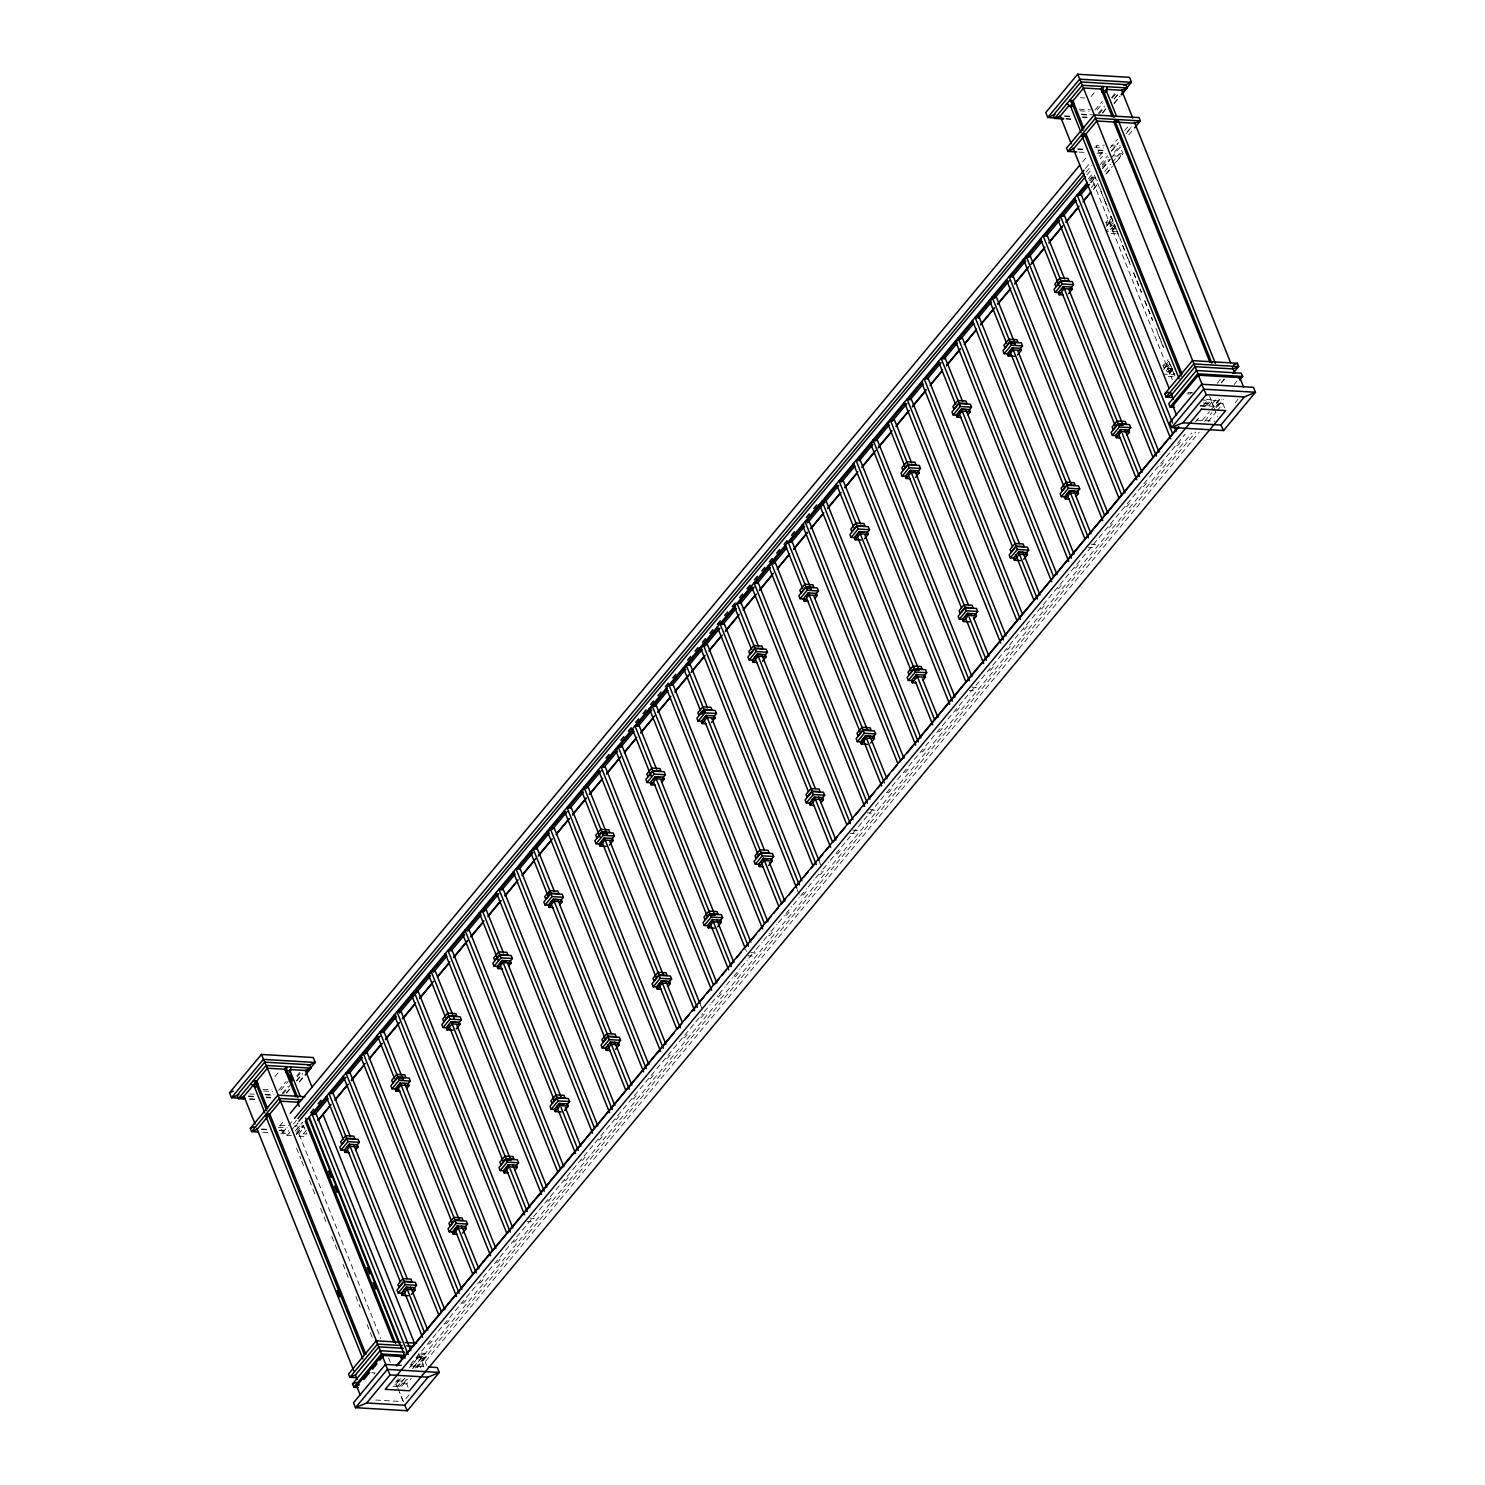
<?xml version="1.0" encoding="UTF-8"?>
<svg xmlns="http://www.w3.org/2000/svg" width="1485" height="1485" viewBox="0 0 1485 1485"><rect width="100%" height="100%" fill="white"/><g stroke="black" fill="none" stroke-linecap="round" stroke-linejoin="round"><path stroke-width="0.75" stroke-dasharray="5 3.75" d="M274.836 1076.755L279.087 1071.65M1091.067 96.562L1095.317 91.457M278.716 1090.306L286.03 1081.525M1094.946 110.094L1102.26 101.333M280.851 1090.194L288.146 1081.414M1097.081 110.001L1102.909 102.966M282.169 1093.48L287.997 1086.463M296.777 1075.938L299.692 1072.43M1098.399 113.287L1104.227 106.27M1111.541 97.49L1115.922 92.237M282.837 1094.074L290.076 1085.368M297.316 1076.662L300.23 1073.191M1099.067 113.881L1104.859 106.92M1112.098 98.214L1116.46 92.998M286.401 1092.756L289.297 1089.266M296.573 1080.542L302.383 1073.544M1102.631 112.563L1106.993 107.328M1114.251 98.585L1118.613 93.351M286.401 1093.276L289.334 1089.767M296.629 1080.987L302.476 1073.971M1102.631 113.083L1107.012 107.811M1114.325 99.049L1118.706 93.778M299.302 1081.618L303.645 1076.402M1114.084 103.152L1119.876 96.191M299.339 1082.082L303.701 1076.848M1114.121 103.634L1119.931 96.655M291.413 1135.691L287.088 1135.431L286.048 1132.851L282.596 1132.647L279.848 1125.778L284.303 1120.433M1082.732 161.624L1085.702 158.06M282.596 1132.647L287.05 1127.301M288.536 1125.519L292.99 1120.173M1085.479 168.492L1089.916 163.146M293.473 1123.941L296.443 1120.377M1085.962 172.26L1091.902 165.132M1099.308 156.222L1102.278 152.658L1103.318 155.238L1100.348 158.802M287.088 1135.431L290.058 1131.867M291.543 1130.085L297.464 1122.957M1086.983 174.84L1091.438 169.494M295.348 1126.465L298.281 1122.957M1110.112 148.017L1117.425 139.256M1124.739 130.476L1127.653 126.968M295.218 1130.976L302.495 1122.252M1088.338 178.85L1092.793 173.504M1100.199 164.594L1107.624 155.684M1111.448 150.783L1117.277 143.804M1127.449 131.571L1131.811 126.336M296.666 1129.769L302.513 1122.753M1111.43 151.321L1118.743 142.541M1126.057 133.78L1131.904 126.745M296.536 1132.257L302.476 1125.129M1089.025 180.576L1094.111 174.45L1119.059 236.802M1102.371 164.538L1108.311 157.391M296.332 1134.299L303.757 1125.389M1090.306 180.836L1094.761 175.49M1102.186 166.58L1108.107 159.452M296.536 1134.28L303.812 1125.537M1114.233 152.342L1120.043 145.344M1128.767 134.875L1133.129 129.622M1090.603 182.655L1095.039 177.309M1102.464 168.399L1109.889 159.489M1111.374 157.707L1120.284 147.015L1123.031 153.883L1114.121 164.575M298.504 1134.243L304.444 1127.115M1090.992 182.562L1095.447 177.216M1102.872 168.306L1110.279 159.396M298.856 1136.136L304.369 1136.452L303.33 1133.872L306.3 1130.308M1091.364 187.537L1097.304 180.409M1104.729 171.499L1110.669 164.371M1112.154 162.589L1119.56 153.679L1123.031 153.883M1093.888 188.335L1096.858 184.771M1105.75 174.079L1111.69 166.951M1113.175 165.169L1120.6 156.259L1119.56 153.679M1093.35 189.523L1096.301 185.959M1106.696 173.485L1112.636 166.357M1115.012 225.98L1106.938 225.293L1105.917 222.713L1110.91 216.717M1111.634 218.239L1108.979 221.432L1113.304 221.673M1106.938 225.293L1111.931 219.297M1106.399 226.425L1112.005 219.724M1112.673 220.819L1110 223.994L1114.325 224.254M1113.36 222.527L1106.214 231.122L1117.574 231.79L1116.367 228.783L1107.272 228.244M1110.594 229.804L1114.344 225.312M1115.068 226.815L1112.413 230.008L1116.739 230.268M1115.198 227.428L1110.186 233.442L1118.316 233.925M1172.259 368.781L1164.129 368.299L1163.108 365.718L1168.101 359.723M1168.825 361.226L1166.17 364.419L1170.496 364.679L1174.895 375.686M1164.129 368.299L1169.122 362.284M1163.609 369.431L1169.196 362.711M1169.864 363.806L1167.21 366.999L1171.516 367.259M1166.208 370.749L1170.551 365.533M1167.785 372.809L1171.535 368.299M1171.758 368.521L1169.085 371.714L1173.41 371.974M1172.259 369.821L1169.605 373.013L1173.93 373.273M1172.389 370.433L1167.396 376.429L1175.507 376.912M374.034 1374.163L375.092 1372.901L371.64 1372.697M1191.323 392.69L1190.265 393.971L1186.793 393.766M1217.162 383.186L1221.542 377.914M1221.357 382.499L1224.253 379.009M1221.394 382.963L1224.327 379.455M1203.203 405.646L1207.658 400.3L1208.344 402.008L1203.889 407.354M1206.674 405.85L1211.11 400.504L1218.461 400.931L1219.501 403.512L1213.561 410.64M395.567 1382.424L398.537 1378.86M410.417 1364.604L702.776 1013.512M704.261 1011.73L710.201 1004.603M711.686 1002.821L717.608 995.692M719.093 993.911L725.033 986.783M726.518 985L732.458 977.872M733.943 976.072L739.883 968.944M741.349 967.162L747.289 960.034M748.774 958.252L754.714 951.124M756.199 949.342L762.139 942.214M763.624 940.432L769.564 933.304M771.031 931.522L776.971 924.394M778.456 922.612L784.396 915.484M785.881 913.702L791.821 906.574M793.306 904.792L799.246 897.664M800.712 895.882L806.652 888.754M808.137 886.972L814.077 879.844M815.562 878.062L821.502 870.934M822.987 869.152L828.908 862.024M830.393 860.242L1185.086 434.307M1195.481 421.833L1199.936 416.487M1208.827 405.776L1211.797 402.212L1208.344 402.008M400.504 1378.525L396.105 1383.797L397.442 1386.563L403.27 1379.565M409.266 1368.001L419.494 1355.712L425.081 1353.373L426.399 1356.677L416.208 1368.892M1203.407 403.066L1212.335 403.604L1216.735 398.333M398.11 1381.737L395.455 1384.93L391.13 1384.67M415.113 1361.318L412.459 1364.511L408.134 1364.251M432.116 1340.899L429.462 1344.073L425.137 1343.832M449.12 1320.462L446.465 1323.655L442.14 1323.395M466.123 1300.043L463.469 1303.236L459.143 1302.976M483.126 1279.624L480.472 1282.817L476.147 1282.557M500.129 1259.206L497.475 1262.399L493.168 1262.139M517.151 1238.787L514.478 1241.98L510.172 1241.72M551.158 1197.949L548.503 1201.142L544.178 1200.882M568.161 1177.531L565.507 1180.724L561.182 1180.464M585.164 1157.112L582.51 1160.286L578.185 1160.045M602.167 1136.675L599.513 1139.867L595.188 1139.626M619.171 1116.256L616.516 1119.449L612.191 1119.189M636.174 1095.837L633.52 1099.03L629.194 1098.77M653.177 1075.418L650.523 1078.611L646.198 1078.351M670.181 1055L667.526 1058.192L663.201 1057.933M687.184 1034.581L684.529 1037.774L680.223 1037.514M704.187 1014.162L701.533 1017.355L697.226 1017.095M721.209 993.743L718.536 996.936L714.229 996.676M738.212 973.325L735.558 976.499L731.233 976.258M772.219 932.469L769.564 935.661L765.239 935.402M789.222 912.05L786.567 915.243L782.242 914.983M806.225 891.631L803.571 894.824L799.246 894.564L796.665 888.123M823.228 871.212L820.574 874.405L816.249 874.145M840.232 850.794L837.577 853.986L833.252 853.726M891.241 789.537L888.587 792.712L884.28 792.47M908.245 769.1L905.59 772.293L901.284 772.052M925.266 748.681L922.593 751.874L918.287 751.614M942.27 728.263L939.615 731.455L935.29 731.195M959.273 707.844L956.618 711.037L952.293 710.777M993.279 667.006L990.625 670.199L986.3 669.939M1010.283 646.588L1007.628 649.78L1003.303 649.52M1027.286 626.169L1024.631 629.362L1020.306 629.102M1044.289 605.75L1041.635 608.924L1037.31 608.683M1061.292 585.313L1058.638 588.505L1054.313 588.264M1078.296 564.894L1075.641 568.087L1071.316 567.827M1112.302 524.057L1109.648 527.249L1105.341 526.989M1129.324 503.638L1126.651 506.831L1122.344 506.571M1146.327 483.219L1143.673 486.412L1139.348 486.152M1163.33 462.8L1160.676 465.993L1156.351 465.733M1180.334 442.381L1177.679 445.574L1173.354 445.314M413.443 1367.351L425.081 1353.373L420.589 1353.113M1200.196 405.553L1213.672 406.352L1219.501 399.372M404.737 1378.321L397.423 1387.101L395.251 1381.625M412.626 1368.669L1191.75 433.026M1202.145 420.552L1209.551 411.623M1211.036 409.841L1219.501 399.873M399.521 1386.767L405.182 1379.973M415.095 1368.056L423.596 1357.847L426.622 1365.383M1215.751 406.574L1221.412 399.762M1234.165 384.448L1237.005 381.051M396.718 1380.809L402.231 1381.143L403.27 1383.704L407.707 1378.358M416.617 1367.666L1195.741 432.024M1204.651 421.332L1212.076 412.422M401.674 1386.359L407.484 1379.379M1217.904 406.166L1223.714 399.187M403.27 1383.704L406.723 1383.909L411.178 1378.563M420.069 1367.871L1199.212 432.228M1208.103 421.536L1215.528 412.626M1217.013 410.844L1222.953 403.716L1225.7 410.584M409.043 1394.861L403.382 1401.673L399.613 1392.243M1235.186 402.751L1238.026 399.354M1080.43 97.713L1085.034 97.991M1079.298 109.166L1090.473 109.834M1079.948 110.818L1088.895 111.356M1081.266 114.122L1092.459 114.791M1081.841 114.679L1088.598 115.087M1064.559 115.811L1071.298 116.201M1082.528 116.87L1087.02 117.129M1064.708 116.35L1071.409 116.758M1082.602 117.408L1087.076 117.686M1065.784 118.559L1072.541 118.948M1065.877 119.097L1072.616 119.505M1094.464 147.089L1103.411 147.628M1077.757 148.778L1084.495 149.187M1097.972 149.985L1104.71 150.375M1077.887 149.335L1084.607 149.725M1098.028 150.523L1104.729 150.932M1102.278 152.658L1098.826 152.454L1096.079 145.586A97.008 61.256 39.8 0 1 1104.376 145.233M1079.075 152.083L1085.813 152.472M1097.044 153.141L1106.028 153.679M1113.249 155.832L1120.6 156.259M1095.782 177.884L1091.456 177.643L1172.296 379.733M1105.917 222.713L1114.028 223.195M1111.894 228.727L1116.219 228.987M1163.108 365.718L1171.22 366.201M1167.897 368.707L1172.203 368.967M1166.746 371.38L1173.558 371.788L1174.765 374.795L1163.405 374.109M1187.87 392.486L1192.733 392.782M1206.544 399.502L1211.036 399.762L1209.7 397.015M1201.179 399.911L1207.658 400.3M1219.501 403.512L1222.953 403.716M1200.251 406.11L1206.952 406.5M1196.557 420.106L1214.99 421.202M1090.992 544.215L1095.299 544.475L1092.644 547.668L1088.338 547.408M971.951 687.165L976.276 687.425L973.622 690.618L969.297 690.358M869.932 809.696L874.238 809.956L871.584 813.149L867.259 812.889M852.91 830.115L857.235 830.375L854.58 833.568L850.255 833.308M750.89 952.646L755.215 952.887L752.561 956.08L748.236 955.839L745.656 949.379M263.068 1089.377L272.015 1089.897M263.717 1091.011L272.665 1091.549M265.035 1094.315L273.982 1094.853M249.833 1093.944L254.325 1094.204M265.611 1094.872L272.368 1095.28M248.329 1096.004L255.067 1096.394M266.298 1097.062L270.79 1097.341M248.478 1096.543L255.179 1096.951M266.372 1097.619L270.827 1097.879M249.554 1098.751L256.311 1099.16M249.647 1099.308L256.385 1099.698M278.233 1127.301L287.18 1127.82M261.527 1128.971L268.265 1129.38M279.496 1130.048L288.48 1130.586M261.657 1129.528L268.377 1129.918M279.551 1130.586L288.498 1131.124M303.33 1133.872L306.801 1134.095L304.054 1127.226A97.008 61.256 39.8 0 0 295.07 1125.853M262.845 1132.275L269.583 1132.684M280.813 1133.352L289.798 1133.872M529.829 1218.108L534.154 1218.368L531.481 1221.561L527.175 1221.301M417.415 1356.139L426.399 1356.677L420.812 1359.016L416.338 1358.756M416.691 1357.438L423.596 1357.847M410.213 1365.903L425.991 1366.85M392.95 1386.285L397.442 1386.563M375.724 1400.021L401.061 1401.524M1212.335 403.604L1213.672 406.352M1209.718 396.458L1213.653 406.909M1214.043 407.874L1217.477 416.45M1100.088 188.632L1104.376 199.398M1105.248 201.533L1107.829 207.993M1111.263 216.587L1115.569 227.335M1116.423 229.488L1126.744 255.29M1127.598 257.443L1130.178 263.885M1133.612 272.498L1141.352 291.84M1144.805 300.453L1147.385 306.894M1148.239 309.047L1152.546 319.795M1155.98 328.389L1158.56 334.849M1159.414 337.002L1163.72 347.75M1122.493 245.396L1130.234 264.738M1133.686 273.351L1141.408 292.694M1144.861 301.288L1152.601 320.649M1157.762 333.55L1163.776 348.604M1168.936 361.505L1174.951 376.54M818.922 860.465L821.502 866.906M699.899 1003.414L702.479 1009.856M418.622 1353.559L424.636 1368.576M406.723 1383.909L408.097 1387.343M299.209 1134.484L380.902 1338.727M388.643 1358.088L390.369 1362.376M397.813 1388.067L404.681 1405.237M296.536 1148.165L300.842 1158.913M301.696 1161.066L304.276 1167.507M309.437 1180.408L312.017 1186.868M312.871 1189.021L315.451 1195.462M320.611 1208.363L323.192 1214.804M324.064 1216.957L326.626 1223.417M331.786 1236.318L334.366 1242.759M335.239 1244.913L337.819 1251.372M342.979 1264.255L345.559 1270.714M346.413 1272.868L348.994 1279.309M355.88 1296.516L360.168 1307.264M367.055 1324.471L373.069 1339.507M1111.3 145.641A97.008 61.256 39.8 0 1 1120.284 147.015M279.848 1125.778A97.008 61.256 39.8 0 1 288.146 1125.444"/><path stroke-width="1.5" d="M295.942 1096.895L286.197 1072.541L287.032 1070.648L290.058 1070.833L300.007 1095.744M290.058 1070.833L289.649 1072.745A4.733 2.784 -86.6 0 0 290.485 1066.88M1112.172 116.702L1102.427 92.348L1103.262 90.455L1106.288 90.641L1116.237 115.552M1106.288 90.641L1105.88 92.553A4.733 2.784 -86.6 0 0 1106.715 86.687M245.044 1098.492L231.511 1097.675L229.544 1092.737L261.416 1054.443L313.261 1057.524L315.247 1062.462L306.541 1072.912M1121.323 94.465L1131.477 82.269L1129.491 77.331L1077.646 74.25L1045.774 112.544L1047.742 117.482L1063.52 118.429M305.168 1075.103L310.978 1068.123L309.66 1064.819L264.738 1062.146L237.099 1095.336L238.417 1098.64L245.155 1099.03M1121.398 94.91L1127.208 87.912L1125.89 84.626L1080.969 81.953L1053.329 115.143L1054.647 118.429L1063.631 118.967M285.269 1069.274L267.374 1068.216L244.004 1096.283L238.417 1098.64L266.056 1065.45L310.978 1068.123L305.409 1070.462L289.742 1069.534M1105.972 89.341L1121.639 90.269L1127.208 87.912L1082.287 85.258L1054.647 118.429L1060.234 116.09L1068.996 105.565M1071.929 102.057L1083.604 88.005L1101.499 89.063M264.905 1112.933L254.102 1085.962L255.958 1083.716L257.945 1084.421L267.671 1108.775M1081.136 132.74L1070.332 105.751L1072.189 103.523L1074.175 104.228L1083.901 128.582M255.81 1086.983L254.102 1085.962M257.945 1084.421L256.886 1080.802L253.434 1080.597A4.733 2.989 39.8 0 0 258.186 1084.069M1074.175 104.228L1073.117 100.609L1069.664 100.405A4.733 2.989 39.8 0 0 1074.416 103.876M258.353 1132.015L251.615 1131.607L250.297 1128.322L277.918 1095.132L304.889 1096.728M365.904 1354.357L269.806 1114.103L268.08 1114.01L265.964 1116.553L362.897 1358.942M1179.127 378.749L1082.194 136.36L1084.31 133.798L1086.036 133.91L1182.134 374.146M298.466 1102.241L280.572 1101.183L257.183 1129.268L251.615 1131.607L279.236 1098.436L301.715 1099.754M1076.829 151.953L1067.845 151.414L1095.466 118.225L1140.406 120.898L1134.818 123.236L1096.802 120.99L1073.414 149.057L1067.845 151.414L1066.527 148.11L1094.148 114.939L1139.088 117.593L1140.406 120.898L1134.577 127.877M298.708 1100.923L297.631 1102.204L299.357 1106.492M1215.343 363.324L1118.391 120.935L1114.938 120.731L1113.861 121.993L1209.959 362.247M290.243 1113.304L1079.762 165.188M1117.314 122.197L1118.391 120.935M294.475 1118.391L1083.994 170.274M297.928 1118.595L1084.477 174.042M298.949 1121.175L1085.498 176.622M310.681 1112.711L313.651 1109.146M318.106 1103.801L321.076 1100.236M606.01 758.055L608.98 754.491M620.86 740.235L623.83 736.671M628.266 731.325L631.236 727.761M635.691 722.415L638.661 718.851M643.116 713.505L646.086 709.941M650.541 704.595L653.511 701.031M657.948 695.685L660.918 692.121M665.373 686.775L668.343 683.211M672.798 677.865L675.768 674.301M687.629 660.045L690.599 656.481M695.054 651.135L698.024 647.571M702.479 642.225L705.449 638.661M709.904 633.315L712.874 629.733M717.311 624.387L720.281 620.823M724.736 615.477L727.706 611.913M732.161 606.567L735.131 603.003M739.586 597.657L742.556 594.093M746.992 588.747L749.962 585.183M754.417 579.837L757.387 576.273M761.842 570.927L764.812 567.363M769.267 562.017L772.237 558.453M776.674 553.107L779.644 549.543M784.099 544.197L787.069 540.633M791.524 535.287L794.494 531.723M806.355 517.467L809.325 513.903M813.78 508.557L816.75 504.993M305.446 1121.565L1087.54 182.358M312.667 1114.697L327.498 1096.877M330.468 1093.313L343.833 1077.275M346.785 1073.711L377.951 1036.289M380.921 1032.725L395.771 1014.905M398.741 1011.341L446.224 954.298M449.194 950.734L496.677 893.71M499.647 890.146L514.497 872.326M517.467 868.762L564.95 811.738M567.92 808.156L599.086 770.734M602.056 767.17L633.223 729.748M636.193 726.184L667.34 688.762M670.31 685.198L717.812 628.174M720.782 624.61L735.613 606.771M738.583 603.207L751.948 587.169M754.9 583.605L786.066 546.183M789.036 542.619L803.886 524.799M806.856 521.235L836.538 485.595M839.508 482.031L854.339 464.211M857.309 460.647L904.792 403.604M907.762 400.04L922.612 382.22M925.582 378.656L938.928 362.618M941.898 359.054L973.065 321.632M976.035 318.068L1007.201 280.646M1010.171 277.082L1041.338 239.642M1044.308 236.078L1075.456 198.656M1078.426 195.092L1087.336 184.4M314.839 1114.641L328.185 1098.603M332.64 1093.257L345.986 1077.2M348.956 1073.636L362.321 1057.598M365.291 1054.034L380.123 1036.214M383.093 1032.65L396.458 1016.612M399.428 1013.048L430.594 975.626M433.546 972.062L446.911 956.024M451.366 950.678L464.712 934.64M467.682 931.076L481.047 915.038M484.017 911.474L498.849 893.636M501.819 890.072L515.184 874.034M519.639 868.688L532.985 852.65M535.955 849.086L549.32 833.048M552.271 829.484L567.121 811.664M570.091 808.1L583.438 792.062M586.408 788.498L601.258 770.678M604.228 767.114L617.574 751.076M620.544 747.512L633.909 731.474M638.346 726.128L651.711 710.071M654.681 706.507L668.027 690.469M672.482 685.123L685.847 669.085M688.817 665.521L702.164 649.483M705.134 645.919L719.984 628.099M722.954 624.535L736.3 608.497M740.755 603.151L754.102 587.113M757.072 583.549L770.437 567.511M773.407 563.947L786.753 547.909M791.208 542.563L804.573 526.507M807.543 522.943L838.709 485.521M841.661 481.957L855.026 465.919M859.481 460.573L872.827 444.535M875.797 440.971L889.162 424.933M892.132 421.369L906.964 403.549M909.934 399.985L923.299 383.947M927.754 378.601L941.1 362.563M944.07 358.999L957.435 342.961M960.387 339.378L973.752 323.34M978.207 317.994L991.553 301.956M994.523 298.392L1009.373 280.572M1012.343 277.008L1025.689 260.97M1028.659 257.406L1042.024 241.368M1046.461 236.022L1059.826 219.984M1062.796 216.42L1076.142 200.382M1080.597 195.036L1089.507 184.344M317.716 1120.414L331.081 1104.376M335.536 1099.03L347.397 1084.774M351.852 1079.428L365.217 1063.39M369.672 1058.044L381.534 1043.788M385.989 1038.442L399.354 1022.404M402.305 1018.84L415.67 1002.802M420.125 997.437L433.471 981.399M437.926 976.053L449.806 961.797M454.262 956.451L467.608 940.413M470.578 936.849L483.943 920.811M488.398 915.465L500.259 901.209M504.714 895.863L518.079 879.825M522.516 874.479L535.881 858.441M538.851 854.877L552.197 838.839M556.652 833.493L568.532 819.237M572.987 813.873L586.334 797.835M589.304 794.271L602.669 778.233M607.105 772.887L620.47 756.849M624.925 751.503L636.787 737.247M641.242 731.901L654.607 715.863M657.577 712.299L670.923 696.261M675.378 690.915L688.743 674.877M691.713 671.313L705.059 655.275M709.514 649.929L721.394 635.673M725.831 630.327L739.196 614.27M743.651 608.924L755.512 594.668M759.967 589.322L773.332 573.284M777.787 567.938L789.649 553.682M794.104 548.336L807.469 532.298M810.42 528.734L823.785 512.696M828.24 507.35L840.102 493.094M844.557 487.748L857.922 471.71M862.377 466.364L875.723 450.326M878.693 446.762L892.058 430.706M896.513 425.36L908.375 411.104M912.829 405.758L926.194 389.72M930.631 384.374L942.511 370.118M946.966 364.772L960.312 348.734M964.767 343.388L976.647 329.132M981.102 323.786L994.449 307.748M997.419 304.184L1010.784 288.146M1015.22 282.8L1028.585 266.762M1031.555 263.198L1044.902 247.141M1049.357 241.795L1062.722 225.757M1065.692 222.193L1079.038 206.155M1083.493 200.809L1090.918 191.899M318.662 1119.82L330.542 1105.564M334.997 1100.218L348.344 1084.18M351.314 1080.616L363.194 1066.36M369.115 1059.232L382.48 1043.194M385.45 1039.63L398.797 1023.592M403.252 1018.246L415.132 1003.99M419.587 998.644L431.448 984.388M437.388 977.26L449.268 963.004M453.705 957.658L467.07 941.601M471.525 936.255L481.92 923.781M487.841 916.653L501.206 900.615M505.661 895.269L517.523 881.013M521.977 875.667L533.858 861.411M538.312 856.065L551.659 840.027M556.114 834.681L569.479 818.643M572.43 815.079L585.795 799.041M590.25 793.695L602.112 779.439M606.567 774.093L619.932 758.055M624.387 752.691L636.248 738.435M640.703 733.089L652.583 718.833M658.505 711.705L670.385 697.449M674.84 692.103L688.186 676.065M691.156 672.501L704.521 656.463M708.976 651.117L722.323 635.079M725.293 631.515L738.658 615.477M743.113 610.131L756.459 594.093M759.429 590.529L771.309 576.273M777.23 569.145L789.11 554.87M793.565 549.524L806.912 533.486M811.367 528.14L823.247 513.884M827.702 508.538L841.048 492.5M845.503 487.154L857.383 472.898M861.838 467.552L875.185 451.514M878.155 447.95L891.501 431.912M895.956 426.566L909.321 410.528M912.291 406.964L925.638 390.926M930.093 385.58L941.973 371.306M946.428 365.96L959.774 349.922M964.229 344.576L976.109 330.32M980.545 324.974L993.911 308.936M998.365 303.59L1010.227 289.334M1014.682 283.988L1028.047 267.95M1031.017 264.386L1044.363 248.348M1048.818 243.002L1062.183 226.964M1066.62 221.618L1078.5 207.362M1082.955 202.016L1090.38 193.087M447.709 1013.123L442.716 1019.118L443.755 1021.699L448.748 1015.703L456.86 1016.186L455.839 1013.605L447.709 1013.123L448.748 1015.703M600.757 829.335L595.763 835.331L596.803 837.911L601.796 831.916L609.908 832.398L608.887 829.818L600.757 829.335L601.796 831.916M753.805 645.548L748.811 651.544L749.832 654.124L754.825 648.128L762.956 648.611L761.916 646.031L753.805 645.548L754.825 648.128M855.824 523.036L850.831 529.031L851.87 531.611L856.864 525.597L864.975 526.08L863.954 523.518L855.824 523.036L856.864 525.597M1008.872 339.248L1003.879 345.244L1004.918 347.824L1009.911 341.81L1018.023 342.293L1017.002 339.731L1008.872 339.248L1009.911 341.81M547.817 895.306L550.471 892.114M499.758 954.447L494.765 960.442L493.744 957.862L498.737 951.866L506.849 952.349L507.889 954.929L499.758 954.447L481.938 909.6L486.263 909.841L503.471 952.85M550.768 893.172L545.775 899.186L544.754 896.606L549.747 890.61L557.859 891.093L558.898 893.654L550.768 893.172L532.966 848.325L537.273 848.585L554.48 891.594M907.873 464.341L902.88 470.337L901.859 467.775L906.852 461.761L914.964 462.243L916.004 464.824L907.873 464.341L890.053 419.494L894.378 419.754L911.586 462.745M1060.921 280.554L1055.928 286.549L1054.888 283.988L1059.882 277.973L1068.012 278.456L1069.033 281.036L1060.921 280.554L1043.101 235.707L1047.426 235.966L1064.634 278.957M407.558 1084.421L410.361 1081.061L409.155 1078.073L397.794 1077.386L390.815 1085.776L392.003 1088.783L396.551 1089.062M458.587 1023.165L461.371 1019.805L460.164 1016.798L448.804 1016.13L441.825 1024.52L443.031 1027.527L447.56 1027.787M509.596 961.909L512.381 958.549L511.193 955.542L499.814 954.874L492.834 963.264L494.041 966.271L498.589 966.531M560.606 900.634L563.409 897.274L562.202 894.286L550.842 893.599L543.844 901.989L545.051 904.996L549.598 905.275M611.616 839.378L614.419 836.018L613.212 833.011L601.852 832.342L594.872 840.733L596.06 843.74L600.608 844M713.654 716.847L716.438 713.487L715.25 710.498L703.871 709.811L696.892 718.202L698.098 721.209L702.646 721.487M764.664 655.59L767.467 652.231L766.26 649.223L754.9 648.555L747.902 656.945L749.108 659.953L753.656 660.212M815.673 594.334L818.476 590.974L817.27 587.967L805.909 587.299L798.93 595.689L800.118 598.696L804.666 598.956M866.702 533.059L869.486 529.7L868.279 526.711L856.919 526.024L849.94 534.414L851.146 537.421L855.676 537.7M917.711 471.803L920.496 468.443L919.308 465.436L907.948 464.768L900.95 473.158L902.156 476.165L906.704 476.425M968.721 410.547L971.524 407.187L970.318 404.18L958.957 403.512L951.959 411.902L953.166 414.909L957.714 415.169M1019.731 349.272L1022.534 345.931L1021.327 342.924L1009.967 342.237L1002.988 350.627L1004.176 353.634L1008.723 353.913M1069.349 289.686L1073.544 284.656L1072.337 281.649L1060.977 280.981L1053.997 289.371L1055.204 292.378L1059.733 292.638M701.885 714.099L704.558 710.907M340.993 1150.058L347.973 1141.649L359.351 1142.336L358.145 1139.329L346.785 1138.661L339.787 1147.051L340.993 1150.058L345.541 1150.318M392.003 1088.783L399.001 1080.393L410.361 1081.061M443.031 1027.527L450.011 1019.137L461.371 1019.805M494.041 966.271L501.02 957.862L512.381 958.549M545.051 904.996L552.03 896.606L563.409 897.274M596.06 843.74L603.058 835.35L614.419 836.018M647.089 782.484L654.068 774.075L665.428 774.762L664.222 771.755L652.862 771.086L645.882 779.476L647.089 782.484L651.618 782.744M698.098 721.209L705.078 712.819L716.438 713.487M749.108 659.953L756.088 651.562L767.467 652.231M800.118 598.696L807.116 590.288L818.476 590.974M851.146 537.421L858.126 529.031L869.486 529.7M902.156 476.165L909.136 467.775L920.496 468.443M953.166 414.909L960.164 406.519L971.524 407.187M1004.176 353.634L1011.174 345.244L1022.534 345.931M1055.204 292.378L1062.183 283.988L1073.544 284.656M355.602 1149.854L358.089 1146.847L357.235 1144.712L349.124 1144.23L344.13 1150.244L344.984 1152.379L349.031 1152.62M406.612 1088.598L409.118 1085.591L408.264 1083.456L400.133 1082.973L395.14 1088.969L395.994 1091.104L400.059 1091.345M456.378 1028.827L460.127 1024.334L459.273 1022.2L451.143 1021.717L446.15 1027.713L447.004 1029.847L453.092 1030.2M508.65 966.067L511.137 963.06L510.283 960.925L502.171 960.442L497.159 966.457L498.013 968.591L502.079 968.833M559.659 904.81L562.147 901.803L561.293 899.669L553.181 899.186L548.188 905.182L549.042 907.316L553.088 907.558M609.425 845.039L613.175 840.547L612.321 838.412L604.191 837.93L599.197 843.925L600.051 846.06L606.14 846.413M661.679 782.279L664.185 779.272L663.331 777.138L655.201 776.655L650.207 782.669L651.061 784.804L655.126 785.045M711.445 722.508L715.195 718.016L714.341 715.881L706.229 715.399L701.217 721.394L702.071 723.529L706.136 723.77M762.473 661.252L766.204 656.76L765.35 654.625L757.239 654.142L752.245 660.138L753.099 662.273L757.164 662.514M814.727 598.492L817.233 595.485L816.379 593.35L808.248 592.886L803.255 598.882L804.109 601.017L808.174 601.258M864.493 538.721L868.242 534.229L867.388 532.094L859.258 531.611L854.265 537.607L855.119 539.742L861.207 540.113M915.502 477.465L919.252 472.973L918.398 470.838L910.286 470.355L905.293 476.351L906.128 478.486L910.194 478.727M967.774 414.705L970.262 411.698L969.408 409.563L961.296 409.099L956.303 415.095L957.157 417.229L961.222 417.471M1017.541 354.934L1021.29 350.441L1020.436 348.307L1012.306 347.824L1007.313 353.82L1008.166 355.954L1014.255 356.326M1068.55 293.677L1072.3 289.185L1071.446 287.05L1063.316 286.568L1058.322 292.564L1059.176 294.698L1063.241 294.94M346.673 1147.664L349.346 1144.471M400.356 1083.196L397.702 1086.389L398.203 1087.688M499.721 963.876L502.375 960.684L506.701 960.943M652.769 780.089L655.423 776.896L659.748 777.156M706.433 715.621L703.779 718.814L704.298 720.114M762.288 655.906L761.768 654.625L757.461 654.365L754.788 657.558L755.308 658.839M805.817 596.302L808.471 593.109M1012.529 348.065L1009.874 351.24L1010.375 352.539M1060.884 289.983L1063.538 286.791M500.241 965.157L502.895 961.964M344.984 1152.379L349.977 1146.364L358.089 1146.847M395.994 1091.104L400.987 1085.108L409.118 1085.591M447.004 1029.847L451.997 1023.852L460.127 1024.334M498.013 968.591L503.025 962.577L511.137 963.06M549.042 907.316L554.035 901.321L562.147 901.803M600.051 846.06L605.045 840.064L613.175 840.547M651.061 784.804L656.054 778.79L664.185 779.272M702.071 723.529L707.083 717.533L715.195 718.016M753.099 662.273L758.092 656.277L766.204 656.76M804.109 601.017L809.102 595.002L817.233 595.485M855.119 539.742L860.112 533.746L868.242 534.229M906.128 478.486L911.14 472.49L919.252 472.973M957.157 417.229L962.15 411.215L970.262 411.698M1008.166 355.954L1013.16 349.959L1021.29 350.441M1059.176 294.698L1064.17 288.703L1072.3 289.185M356.548 1145.696L359.351 1142.336M662.644 778.121L665.428 774.762M402.88 1278.659L397.887 1284.655L398.908 1287.217L403.92 1281.221L412.032 1281.704L411.011 1279.142L402.88 1278.659L403.92 1281.221M504.919 1156.128L499.907 1162.124L500.946 1164.704L505.94 1158.708L514.07 1159.191L513.03 1156.611L504.919 1156.128L505.94 1158.708M555.928 1094.872L550.935 1100.868L551.956 1103.429L556.949 1097.434L565.08 1097.916L564.04 1095.355L555.928 1094.872L556.949 1097.434M606.938 1033.597L601.945 1039.593L602.966 1042.173L607.978 1036.177L616.089 1036.66L615.068 1034.08L606.938 1033.597L607.978 1036.177M657.948 972.341L652.954 978.337L653.994 980.917L658.987 974.921L667.099 975.404L666.078 972.824L657.948 972.341L658.987 974.921M810.996 788.554L806.002 794.549L807.023 797.129L812.035 791.134L820.147 791.616L819.126 789.036L810.996 788.554L812.035 791.134M913.034 666.023L908.022 672.018L909.061 674.598L914.055 668.603L922.185 669.085L921.145 666.505L913.034 666.023L914.055 668.603M1066.063 482.235L1061.07 488.231L1062.109 490.811L1067.102 484.815L1075.214 485.298L1074.193 482.718L1066.063 482.235L1067.102 484.815M454.93 1219.965L449.936 1225.96L448.897 1223.38L453.89 1217.384L462.021 1217.867L463.042 1220.447L454.93 1219.965L401.414 1085.869M709.997 913.646L705.004 919.642L703.964 917.08L708.976 911.085L717.088 911.567L718.127 914.129L709.997 913.646L656.481 779.551M761.007 852.39L756.013 858.386L754.993 855.806L759.986 849.81L768.098 850.292L769.137 852.873L761.007 852.39L707.51 718.294M863.045 729.859L858.052 735.873L857.012 733.293L862.005 727.297L870.136 727.78L871.157 730.342L863.045 729.859L809.529 595.763M965.064 607.346L960.071 613.342L959.05 610.762L964.043 604.766L972.155 605.249L973.195 607.829L965.064 607.346L911.567 473.251M1016.093 546.072L1011.081 552.086L1010.06 549.506L1015.053 543.51L1023.184 543.993L1024.205 546.554L1016.093 546.072L962.577 411.976M1118.112 423.559L1113.119 429.555L1112.079 426.975L1117.091 420.979L1125.203 421.462L1126.243 424.042L1118.112 423.559L1064.596 289.464M413.74 1288.683L416.543 1285.323L415.336 1282.316L403.976 1281.648L396.996 1290.038L398.184 1293.045L402.732 1293.324M464.768 1227.427L467.552 1224.067L466.346 1221.06L454.985 1220.392L448.006 1228.782L449.212 1231.789L453.742 1232.049M515.778 1166.17L518.562 1162.811L517.374 1159.804L505.995 1159.117L499.016 1167.526L500.222 1170.514L504.77 1170.793M566.787 1104.896L569.59 1101.536L568.384 1098.529L557.024 1097.861L550.025 1106.251L551.232 1109.258L555.78 1109.536M617.797 1043.639L620.6 1040.28L619.394 1037.272L608.033 1036.604L601.054 1044.995L602.242 1048.002L606.79 1048.262M668.825 982.383L671.61 979.023L670.403 976.016L659.043 975.348L652.063 983.738L653.27 986.727L657.799 987.005M719.835 921.108L722.62 917.749L721.432 914.76L710.053 914.073L703.073 922.463L704.28 925.471L708.828 925.749M770.845 859.852L773.648 856.492L772.441 853.485L761.081 852.817L754.083 861.207L755.29 864.214L759.837 864.474M821.855 798.596L824.658 795.236L823.451 792.229L812.091 791.561L805.111 799.951L806.299 802.939L810.847 803.218M872.883 737.321L875.667 733.961L874.461 730.973L863.101 730.286L856.121 738.676L857.328 741.683L861.857 741.962M923.893 676.065L926.677 672.705L925.489 669.698L914.11 669.03L907.131 677.42L908.337 680.427L912.885 680.687M974.903 614.809L977.705 611.449L976.499 608.442L965.139 607.773L958.141 616.164L959.347 619.171L963.895 619.431M1025.912 553.534L1028.715 550.174L1027.509 547.185L1016.148 546.499L1009.169 554.889L1010.357 557.896L1014.905 558.174M1076.941 492.277L1079.725 488.918L1078.518 485.911L1067.158 485.242L1060.179 493.633L1061.385 496.64L1065.914 496.9M1127.95 431.021L1130.735 427.661L1129.547 424.654L1118.168 423.986L1111.188 432.376L1112.395 435.383L1116.943 435.643M398.184 1293.045L405.182 1284.655L416.543 1285.323M449.212 1231.789L456.192 1223.399L467.552 1224.067M500.222 1170.514L507.202 1162.124L518.562 1162.811M551.232 1109.258L558.212 1100.868L569.59 1101.536M602.242 1048.002L609.24 1039.611L620.6 1040.28M653.27 986.727L660.25 978.337L671.61 979.023M704.28 925.471L711.259 917.08L722.62 917.749M755.29 864.214L762.269 855.824L773.648 856.492M806.299 802.939L813.297 794.549L824.658 795.236M857.328 741.683L864.307 733.293L875.667 733.961M908.337 680.427L915.317 672.037L926.677 672.705M959.347 619.171L966.327 610.762L977.705 611.449M1010.357 557.896L1017.355 549.506L1028.715 550.174M1061.385 496.64L1068.365 488.249L1079.725 488.918M1112.395 435.383L1119.374 426.975L1130.735 427.661M514.831 1170.329L517.318 1167.321L516.464 1165.187L508.353 1164.704L503.341 1170.718L504.195 1172.834L508.26 1173.076M564.597 1110.557L568.328 1106.065L567.474 1103.93L559.362 1103.448L554.369 1109.443L555.223 1111.578L561.311 1111.949M667.86 986.541L670.366 983.534L669.512 981.399L661.382 980.917L656.389 986.931L657.242 989.047L661.308 989.288M820.908 802.754L823.414 799.747L822.56 797.612L814.43 797.129L809.436 803.144L810.29 805.278L814.355 805.52M922.946 680.223L925.433 677.234L924.58 675.1L916.468 674.617L911.456 680.613L912.31 682.747L916.375 682.989M973.956 618.967L976.443 615.959L975.589 613.825L967.478 613.342L962.484 619.356L963.338 621.491L969.427 621.844M1075.975 496.435L1078.481 493.447L1077.627 491.312L1069.497 490.83L1064.504 496.825L1065.358 498.96L1069.423 499.201M1127.004 435.179L1129.491 432.172L1128.637 430.037L1120.525 429.555L1115.513 435.569L1116.367 437.704L1120.433 437.945M403.883 1290.651L406.537 1287.458L410.844 1287.718M454.893 1229.394L457.547 1226.202M505.902 1168.138L508.557 1164.945M556.912 1106.863L559.567 1103.671L563.892 1103.93M658.95 984.351L661.605 981.158L665.93 981.418M709.96 923.076L712.614 919.883M760.97 861.82L763.624 858.627L767.949 858.887M811.998 800.563L814.652 797.371M863.008 739.289L865.662 736.096L869.987 736.356M914.017 678.032L916.672 674.84M965.027 616.776L967.682 613.583L972.007 613.843M1067.065 494.245L1069.72 491.052L1074.045 491.312M1118.075 432.989L1120.729 429.796M402.175 1295.366L407.168 1289.37L415.299 1289.852L414.445 1287.718L406.315 1287.235L401.321 1293.231L402.175 1295.366L408.264 1295.737M453.185 1234.109L458.178 1228.114L466.309 1228.596L465.455 1226.462L457.324 1225.979L452.331 1231.975L453.185 1234.109L457.25 1234.351M504.195 1172.834L509.206 1166.839L517.318 1167.321M555.223 1111.578L560.216 1105.582L568.328 1106.065M606.233 1050.322L611.226 1044.326L619.356 1044.809L618.502 1042.674L610.372 1042.192L605.379 1048.187L606.233 1050.322L610.298 1050.563M657.242 989.047L662.236 983.051L670.366 983.534M708.252 927.791L713.264 921.795L721.376 922.278L720.522 920.143L712.41 919.66L707.398 925.656L708.252 927.791L714.359 928.162M759.281 866.535L764.274 860.539L772.386 861.022L771.532 858.887L763.42 858.404L758.427 864.4L759.281 866.535L763.327 866.776M810.29 805.278L815.284 799.264L823.414 799.747M861.3 744.004L866.293 738.008L874.424 738.49L873.57 736.356L865.439 735.873L860.446 741.869L861.3 744.004L867.388 744.375M912.31 682.747L917.322 676.752L925.433 677.234M963.338 621.491L968.331 615.477L976.443 615.959M1014.348 560.216L1019.341 554.221L1027.471 554.703L1026.618 552.568L1018.487 552.086L1013.494 558.082L1014.348 560.216L1020.436 560.587M1065.358 498.96L1070.351 492.964L1078.481 493.447M1116.367 437.704L1121.379 431.69L1129.491 432.172M411.549 1294.345L415.299 1289.852M462.559 1233.088L466.309 1228.596M615.607 1049.301L619.356 1044.809M717.626 926.77L721.376 922.278M768.655 865.514L772.386 861.022M870.674 742.983L874.424 738.49M1023.722 559.195L1027.471 554.703M400.894 1342.273L376.188 1340.807L348.548 1373.996L349.866 1377.3L356.604 1377.69M1172.853 397.497L1166.096 397.089L1164.778 393.803L1192.418 360.614L1237.358 363.287L1238.676 366.572L1232.847 373.57M402.212 1345.577L377.506 1344.111L349.866 1377.3L355.453 1374.943L378.842 1346.876L403.437 1348.324M1195.072 366.665L1171.684 394.75L1166.096 397.089L1193.736 363.918L1238.676 366.572L1233.088 368.93L1195.072 366.665L1096.413 120.044M358.33 1387.454L353.838 1387.194L352.52 1383.89L380.141 1350.7L404.848 1352.167M405.164 1356.752L382.128 1355.378L356.623 1386.006L360.391 1395.436M1243.595 387.065L1239.826 377.654L1198.358 375.185L1172.853 405.813L1176.621 415.243M363.788 1379.584L369.635 1372.548M372.568 1369.04L376.949 1363.787M379.863 1360.279L382.796 1356.77L380.141 1350.7M401.191 1365.383L385.413 1364.437L353.523 1402.731L355.509 1407.669L407.354 1410.75L439.226 1372.456L437.258 1367.518L428.237 1366.98M1201.643 384.244L1169.753 422.538L1171.739 427.476L1223.584 430.557L1255.456 392.263L1253.488 387.325L1201.643 384.244L1206.284 394.694L1244.3 396.959L1255.456 392.263L1203.611 389.181L1171.739 427.476L1182.895 422.779L1220.911 425.044L1244.3 396.959M397.367 1364.659L1177.976 427.234M396.829 1365.847L674.338 1032.595M677.308 1029.031L681.763 1023.666M684.733 1020.102L689.188 1014.756M692.14 1011.192L696.595 1005.846M699.565 1002.282L704.02 996.936M706.99 993.372L711.445 988.026M714.415 984.462L718.87 979.116M721.821 975.552L726.276 970.206M729.246 966.642L733.701 961.296M736.671 957.732L741.126 952.386M744.096 948.822L748.551 943.476M751.503 939.912L755.958 934.566M758.928 931.002L763.383 925.656M766.353 922.092L770.808 916.746M773.778 913.182L778.233 907.836M781.184 904.272L785.639 898.926M788.609 895.362L793.064 890.016M796.034 886.452L800.489 881.106M803.459 877.542L807.914 872.196M810.866 868.632L815.321 863.286M818.291 859.722L822.746 854.376M825.716 850.812L830.171 845.466M833.141 841.902L837.596 836.538M840.547 832.974L845.002 827.628M847.972 824.064L852.427 818.718M855.397 815.154L859.852 809.808M862.822 806.244L867.259 800.898M870.229 797.334L874.684 791.988M877.654 788.424L882.109 783.078M885.079 779.514L889.534 774.168M892.504 770.604L896.94 765.258M899.91 761.694L904.365 756.348M907.335 752.784L1178.923 426.64M366.665 1402.972L390.054 1374.906L428.07 1377.152L439.226 1372.456L387.381 1369.393L355.509 1407.669L366.665 1402.972L404.681 1405.237L428.07 1377.152M1182.895 422.779L1206.284 394.694M1239.715 379.974L1242.629 376.466L1241.312 373.18L1196.372 370.507L1168.751 403.697L1170.069 406.983L1174.561 407.261M1055.185 114.364L1047.742 117.482L1079.632 79.188L1131.477 82.269L1124.034 85.406M1164.778 393.803L1168.509 392.244M1233.627 364.846L1237.358 363.287M1173.781 405.424L1170.069 406.983L1197.69 373.812L1242.629 376.466L1238.898 378.044M229.544 1092.737L233.256 1091.178M238.955 1094.556L231.511 1097.675L263.402 1059.399L315.247 1062.462L307.803 1065.599M250.297 1128.322L254.009 1126.744M352.52 1383.89L356.233 1382.331M359.407 1384.837L353.838 1387.194L381.459 1354.004L403.939 1355.341M1101.981 92.293A4.733 2.784 -86.6 0 0 1102.817 86.446L1100.682 89.026L1102.427 92.348M1082.194 136.36L1083.92 136.471M1010.635 343.332L1014.96 343.592M1118.855 425.063L1123.161 425.323M863.806 532.094L859.481 531.853L856.826 535.027L911.215 670.997M1018.71 552.309L1023.016 552.568M806.578 588.376L810.903 588.635M914.797 670.125L919.104 670.385M602.52 833.438L606.845 833.698M710.721 915.168L715.046 915.428M451.366 1021.94L455.691 1022.2M610.595 1042.414L614.901 1042.674M398.463 1078.481L402.788 1078.741M285.751 1072.486A4.733 2.784 -86.6 0 0 286.586 1066.638L284.452 1069.219L286.197 1072.541M506.663 1160.212L510.988 1160.472M405.386 1342.551L416.635 1343.22M406.704 1345.837L413.461 1346.245M400.69 1357.828L405.164 1358.088M1070.332 105.751L1072.3 106.456M1081.396 82.882L1077.646 74.25M1096.802 120.99L1080.969 81.953M1199.026 376.559L1195.128 366.814M1220.911 425.044L1223.584 430.557M265.165 1063.074L261.416 1054.443M267.374 1068.216L264.738 1062.146M280.572 1101.183L277.918 1095.132M390.054 1374.906L385.413 1364.437M404.681 1405.237L407.354 1410.75M1121.565 90.102L1132.721 118.002M1134.447 122.29L1230.564 362.618M1232.29 366.925L1234.852 373.348M1114.938 120.731L1211.871 363.101M1198.358 375.185L1202.126 384.615M1072.189 103.523L1082.992 130.513M1084.31 133.798L1181.262 376.188M1060.16 115.923L1071.316 143.822M1073.042 148.11L1169.159 388.457M1170.885 392.745L1173.466 399.187M1172.593 423.021L1081.433 195.129L1077.108 194.869L1172.575 433.527M1174.319 427.327L1176.027 431.634M1074.453 198.062L1170.774 438.855M1159.024 452.053L1064.429 215.548L1060.104 215.288L1156.425 456.099M1057.45 218.481L1152.917 457.139M1068.922 289.705L1122.233 423.021M1124.813 429.462L1142.021 472.471M1060.977 280.981L1062.183 283.988M1063.316 286.568L1064.17 288.703M1118.168 423.986L1119.374 426.975M1120.525 429.555L1121.379 431.69M1122.214 433.509L1139.422 476.518M1040.447 238.899L1059.362 286.197M1061.942 292.656L1115.272 425.954M1117.852 432.395L1136.767 479.711M1125.017 492.89L1030.423 256.385L1026.098 256.125L1121.565 494.783M1023.443 259.318L1118.892 497.976M1108.014 513.309L1013.42 276.804L1009.095 276.544L1104.543 515.202M1006.44 279.737L1102.761 520.548M1015.332 344.52L996.416 297.223L992.091 296.963L1011.007 344.26M1017.912 350.98L1071.223 484.277M1073.803 490.737L1091.011 533.728M1013.587 350.72L1066.898 484.017M1069.478 490.477L1088.412 537.774M1009.967 342.237L1011.174 345.244M1012.306 347.824L1013.16 349.959M1067.158 485.242L1068.365 488.249M1069.497 490.83L1070.351 492.964M989.437 300.156L1006.626 343.165M1010.932 353.913L1064.244 487.21M1066.824 493.67L1084.885 538.814M1074.008 554.146L979.413 317.642L975.088 317.382L1071.409 558.193M972.434 320.574L1068.736 561.386M1057.004 574.565L962.41 338.06L958.085 337.8L1053.533 576.458M955.43 340.993L1051.733 581.804M962.596 401.488L945.388 358.479L941.082 358.238L959.997 405.535M966.345 410.862L965.825 409.582L961.519 409.322L958.846 412.514L959.366 413.795M966.902 412.236L1019.36 543.399M1022.794 551.993L1040.001 594.984M961.296 409.099L962.15 411.215M1018.469 551.733L1037.384 599.03M958.957 403.512L960.164 406.519M1016.148 546.499L1017.355 549.506M938.427 361.412L955.616 404.421M959.923 415.169L1012.38 546.332M1015.814 554.926L1033.876 600.07M1022.125 613.268L928.385 378.916L924.078 378.656L1020.381 619.449M921.405 381.849L1016.872 620.489M1005.976 635.84L911.382 399.335L907.075 399.075L1003.377 639.887M904.402 402.268L1000.723 643.061M915.335 472.119L914.816 470.838L910.491 470.578L907.836 473.771L908.356 475.051M915.874 473.492L968.331 604.655M973.492 617.556L988.973 656.259M907.948 464.768L909.136 467.775M910.286 470.355L911.14 472.49M965.139 607.773L966.327 610.762M967.478 613.342L968.331 615.477M969.185 617.296L986.374 660.305M887.399 422.687L905.46 467.831M908.913 476.444L961.37 607.588M965.658 618.335L983.72 663.498M971.97 676.677L877.375 440.173L873.05 439.913L969.371 680.724M870.396 443.105L965.863 681.763M954.966 697.096L860.372 460.591L856.047 460.331L952.368 701.143M853.392 463.524L949.713 704.336M860.576 524.019L843.369 481.01L839.044 480.75L856.251 523.76M864.864 534.767L918.175 668.064M922.482 678.812L937.963 717.515M860.539 534.507L913.869 667.804M916.449 674.264L934.51 719.408M856.919 526.024L858.126 529.031M859.258 531.611L860.112 533.746M914.11 669.03L915.317 672.037M916.468 674.617L917.322 676.752M836.389 483.943L853.597 526.952M915.502 681.745L932.71 724.754M920.96 737.934L826.365 501.429L822.04 501.169L918.361 741.98M819.386 504.362L915.707 745.173M903.957 758.352L809.362 521.848L805.037 521.588L900.485 760.246M802.383 524.78L897.831 763.438M811.274 589.582L792.359 542.266L788.034 542.025L806.949 589.322M813.854 596.023L867.166 729.321M869.746 735.78L886.953 778.771M808.248 592.886L809.102 595.002M865.421 735.52L884.355 782.818M805.909 587.299L807.116 590.288M863.101 730.286L864.307 733.293M785.379 545.199L802.568 588.208M806.875 598.956L860.186 732.254M862.766 738.713L881.7 786.01M869.95 799.208L775.356 562.704L771.031 562.444L867.351 803.236M768.376 565.637L864.678 806.429M852.947 819.627L758.352 583.122L754.027 582.862L850.33 823.655M751.373 586.055L846.821 824.713M758.538 646.532L741.331 603.541L737.024 603.281L755.939 650.578M762.844 657.28L815.302 788.442M818.736 797.037L835.944 840.046M757.461 654.365L757.963 655.665M758.519 657.038L811.831 790.336M814.411 796.777L832.472 841.939M754.9 648.555L756.088 651.562M757.239 654.142L758.092 656.277M812.091 791.561L813.297 794.549M814.43 797.129L815.284 799.264M734.37 606.474L751.558 649.465M755.865 660.212L808.323 791.375M811.757 799.969L830.672 847.267M818.922 860.465L724.327 623.96L720.021 623.7L816.323 864.511M717.348 626.893L812.815 865.551M801.919 880.883L707.324 644.379L703.018 644.119L799.32 884.93M700.345 647.312L796.665 888.123M707.528 707.807L690.321 664.797L685.996 664.538L704.929 711.835M711.816 718.554L764.274 849.698M769.434 862.599L784.915 901.302M706.229 715.399L707.083 717.533M763.401 858.052L781.463 903.196M703.871 709.811L705.078 712.819M761.081 852.817L762.269 855.824M683.341 667.73L700.549 710.74M704.855 721.487L758.167 854.785M761.601 863.379L778.808 906.388M767.912 921.721L673.318 685.216L668.992 684.956L764.459 923.614M666.338 688.149L762.659 928.96M750.909 942.14L656.314 705.635L651.989 705.375L748.31 946.186M649.335 708.568L744.802 947.226M656.519 769.063L639.311 726.054L634.986 725.812L654.068 774.075M660.806 779.811L714.118 913.108M716.698 919.568L733.906 962.558M655.201 776.655L656.054 778.79M710.053 914.073L711.259 917.08M712.392 919.308L731.307 966.605M632.332 728.986L651.247 776.302M653.827 782.744L707.157 916.041M709.737 922.501L728.652 969.798M716.902 982.996L622.308 746.472L617.983 746.231L713.431 984.889M615.328 749.424L711.649 990.217M699.899 1003.414L605.305 766.91L600.979 766.65L697.3 1007.443M598.325 769.843L694.646 1010.635M607.216 834.626L588.301 787.328L583.976 787.069L602.891 834.366M609.797 841.067L663.108 974.383M665.688 980.824L682.023 1021.68M658.783 974.123L604.414 838.153L601.759 841.345L656.129 977.316M661.363 980.564L680.297 1027.88M601.852 832.342L603.058 835.35M604.191 837.93L605.045 840.064M659.043 975.348L660.25 978.337M661.382 980.917L662.236 983.051M581.322 790.261L600.237 837.559M658.709 983.757L676.77 1028.919M665.893 1044.252L571.298 807.747L566.973 807.487L663.294 1048.299M564.319 810.68L660.621 1051.491M648.889 1064.671L554.295 828.166L549.97 827.906L646.272 1068.717M547.315 831.099L643.618 1071.91M558.23 900.968L557.71 899.669L553.404 899.409L550.731 902.602L551.251 903.901M558.787 902.342L611.245 1033.486M614.679 1042.099L631.867 1085.089M553.181 899.186L554.035 901.321M554.462 902.082L606.919 1033.226M610.354 1041.839L629.269 1089.136M550.842 893.599L552.03 896.606M608.033 1036.604L609.24 1039.611M530.312 851.518L547.501 894.527M551.807 905.275L605.119 1038.572M607.699 1045.032L625.76 1090.176M614.864 1105.508L520.27 869.003L515.963 868.744L612.265 1109.555M513.29 871.936L609.611 1112.748M597.861 1125.927L503.267 889.422L498.96 889.162L594.408 1127.82M496.287 892.355L592.608 1133.166M507.759 963.598L561.089 1096.895M565.377 1107.643L580.858 1146.346M499.814 954.874L501.02 957.862M502.171 960.442L503.025 962.577M503.452 963.338L555.91 1094.501M557.024 1097.861L558.212 1100.868M559.362 1103.448L560.216 1105.582M561.07 1107.402L578.259 1150.392M479.284 912.774L498.514 960.869M500.798 966.531L554.109 1099.828M556.689 1106.288L575.605 1153.585M563.854 1166.783L469.26 930.26L464.935 930.018L560.402 1168.676M462.28 933.211L557.747 1171.851M546.851 1187.202L452.257 950.697L447.932 950.437L544.252 1191.23M445.277 953.63L541.598 1194.423M454.169 1018.413L435.253 971.116L430.928 970.856L448.136 1013.847M456.749 1024.854L510.06 1158.17M512.641 1164.611L529.848 1207.621M452.424 1024.613L505.754 1157.91M510.042 1168.658L527.249 1211.667M448.804 1016.13L450.011 1019.137M451.143 1021.717L451.997 1023.852M505.995 1159.117L507.202 1162.124M508.353 1164.704L509.206 1166.839M428.274 974.049L445.481 1017.039M448.711 1025.133L449.231 1026.413M449.769 1027.787L503.099 1161.103M505.68 1167.544L524.595 1214.841M512.845 1228.039L418.25 991.534L413.925 991.275L510.246 1232.086M411.271 994.467L506.719 1233.125M495.841 1248.458L401.247 1011.953L396.922 1011.693L492.37 1250.351M394.267 1014.886L490.588 1255.697M403.159 1079.669L384.244 1032.372L379.919 1032.112L398.834 1079.409M404.681 1083.456L405.182 1084.755M405.739 1086.129L459.051 1219.426M461.631 1225.867L478.838 1268.877M400.133 1082.973L400.987 1085.108M457.306 1225.626L476.24 1272.923M397.794 1077.386L399.001 1080.393M454.985 1220.392L456.192 1223.399M377.264 1035.305L394.453 1078.314M398.76 1089.062L452.071 1222.359M454.651 1228.819L472.713 1273.963M461.835 1289.296L367.24 1052.791L362.915 1052.531L459.236 1293.342M360.261 1055.724L456.563 1296.535M444.832 1309.714L350.237 1073.209L345.912 1072.95L441.361 1311.608M343.258 1076.142L438.706 1314.8M350.423 1136.638L333.215 1093.628L328.909 1093.387L347.973 1141.649M353.653 1144.731L354.173 1146.012M354.729 1147.385L407.187 1278.548M410.621 1287.142L427.81 1330.133M349.124 1144.23L349.977 1146.364M350.404 1147.125L402.862 1278.288M403.976 1281.648L405.182 1284.655M406.296 1286.882L424.357 1332.026M326.254 1096.561L343.443 1139.57M347.75 1150.318L400.207 1281.481M403.642 1290.075L422.557 1337.372M305.335 1070.314L312.203 1087.466M323.359 1115.365L414.334 1342.83M410.807 1350.552L316.212 1114.047L311.906 1113.806L408.208 1354.598M309.233 1116.998L404.7 1355.638M309.01 1118.279L399.094 1343.517M290.039 1074.75L292.471 1080.839M328.538 1171.034L331.118 1177.475M334.552 1186.051L337.132 1192.492M367.148 1267.577L369.728 1274M373.162 1282.576L375.742 1289.017M305.557 1118.075L395.641 1343.312M305.353 1121.509L393.729 1342.44M266.465 1065.896L278.475 1095.949M280.182 1100.236L377.171 1342.718M380.605 1351.294L376.188 1340.807M382.128 1355.378L385.896 1364.808M255.958 1083.716L266.762 1110.706M268.08 1114.01L364.178 1354.246M337.169 1290.409L339.749 1296.832M243.93 1096.134L255.086 1124.015M256.812 1128.322L353.801 1370.785M355.509 1375.091L357.235 1379.379M1103.262 90.455L1114.047 117.445M287.032 1070.648L297.817 1097.656M1071.576 106.66A4.733 2.989 39.8 0 1 1067.232 103.282M255.81 1086.946A4.733 2.989 39.8 0 1 251.002 1083.475M345.689 1135.654L340.696 1141.649L341.717 1144.23L346.71 1138.234L354.841 1138.717L353.801 1136.136L345.689 1135.654M396.699 1074.397L391.706 1080.393L392.727 1082.973L397.739 1076.959L405.85 1077.442L404.83 1074.88L396.699 1074.397M651.766 768.079L646.773 774.075L647.813 776.655L652.806 770.659L660.918 771.142L659.897 768.562L651.766 768.079M702.795 706.823L697.802 712.819L698.822 715.399L703.816 709.385L711.946 709.867L710.907 707.306L702.795 706.823M804.814 584.292L799.821 590.288L800.861 592.868L805.854 586.872L813.966 587.355L812.945 584.774L804.814 584.292M957.862 400.504L952.869 406.5L953.89 409.08L958.883 403.085L967.013 403.567L965.974 400.987L957.862 400.504M1201.495 409.155L385.265 1389.347L409.47 1390.777L1225.7 410.584L1201.495 409.155"/></g></svg>
